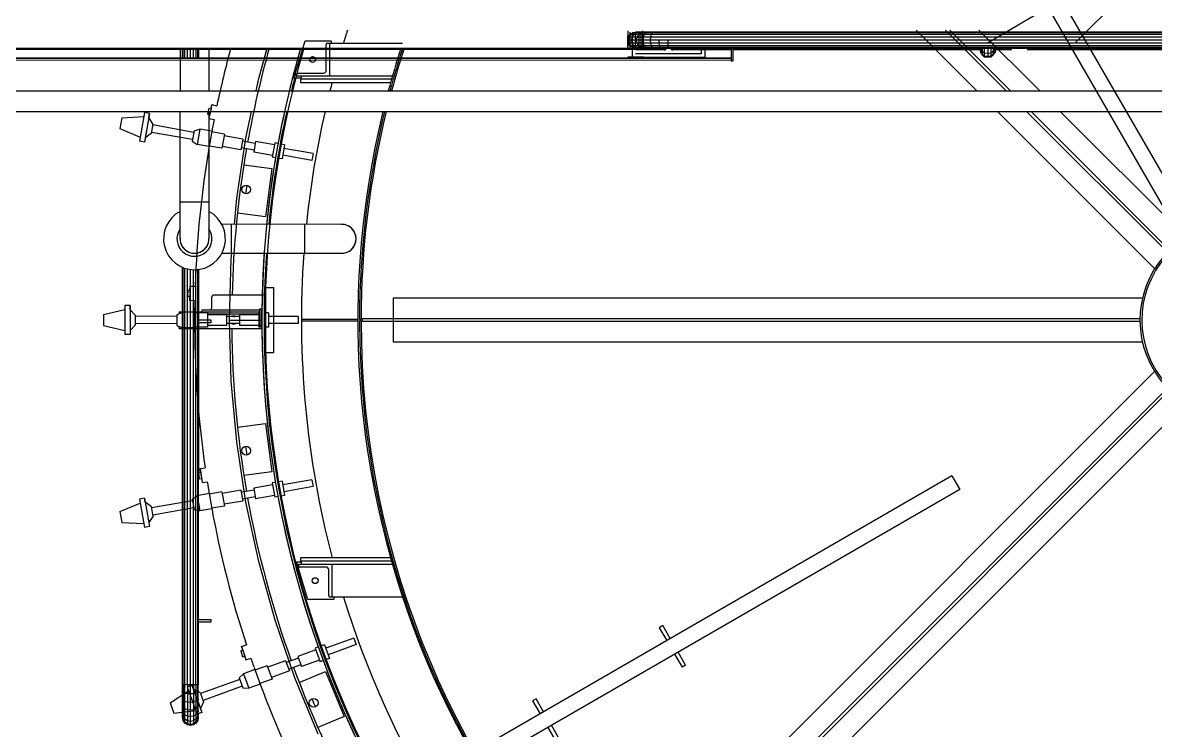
# Model space of a CAD drawing. Header units: metres. Extents: x 0 to 63075, y 0 to 44550.
# Drawn here: x 57811 to 58334, y 38830 to 39156 of the extents above; entities that cross this region are included whole.
import ezdxf

# ---------------------------------------------------------------- set-up
doc = ezdxf.new("R2010")
doc.units = ezdxf.units.M
doc.header["$LTSCALE"] = 75
for name, color, linetype in [('GSB', 7, 'Continuous'), ('ML6', 1, 'Continuous'), ('SDM', 7, 'Continuous'), ('SL1', 8, 'Continuous')]:
    doc.layers.add(name, color=color, linetype=linetype)
doc.styles.add('ROMANS', font='ROMANS.SHX')
doc.dimstyles.new('75___1-75', dxfattribs={"dimscale": 75, "dimtxt": 2.5, "dimasz": 2, "dimexe": 1.5, "dimexo": 1, "dimgap": 0.5, "dimtad": 1, "dimdec": 0, "dimzin": 12, "dimtxsty": 'ROMANS', "dimcen": 0, "dimclrd": 256, "dimclre": 256, "dimclrt": 3, "dimazin": 3, "dimtfac": 1, "dimtdec": 0, "dimtmove": 0, "dimatfit": 0, "dimfxl": 1, "dimlwd": -1, "dimlwe": -1, "dimarcsym": 0})

# ---------------------------------------------------------------- blocks, each defined once
blk = doc.blocks.new('A$C6bae614f')
at = {"layer": 'SL1'}
h = blk.add_hatch(dxfattribs=at)
h.set_pattern_fill('_USER', color=256, scale=195, angle=44.9981, style=0, pattern_type=0)
h.set_pattern_definition([(44.99813, (316091.82, -18522.15), (-137.8813, 137.89033), [])])
h.paths.add_polyline_path([(402729.1, 35875.2), (402103.1, 35505.5), (403135.2, 35505.5), (403135.3, 36465.9)])
for p, q in [((402006.6, 36197.3), (402741, 34925.2)), ((402006.6, 36100.6), (402699.2, 34901)), ((400996.8, 35521.8), (400996.8, 35542.6)), ((400996.8, 35523.7), (401002.1, 35531.6)), ((400999.9, 35523.7), (401005, 35531.6)), ((401002.1, 35516.9), (401002.1, 35539.1)), ((401002.1, 35531.6), (401010, 35536.9)), ((403213.7, 35531.6), (401002.1, 35531.6)), ((401005, 35531.6), (401012.7, 35536.9)), ((401008.9, 35523.7), (401013.7, 35531.6)), ((401010, 35536.9), (401019.3, 35538.8)), ((403205.8, 35536.8), (401010, 35536.9)), ((401010, 35513.6), (401010, 35536.8)), ((401012.7, 35536.9), (401021.8, 35538.8)), ((401013.7, 35531.6), (401020.8, 35536.9)), ((403196.5, 35538.7), (401019.3, 35538.8)), ((401019.3, 35512.4), (401019.3, 35536)), ((401020.8, 35536.9), (401029.2, 35538.8)), ((401023.5, 35523.7), (401027.7, 35531.6)), ((401027.7, 35531.6), (401033.8, 35536.9)), ((401028.7, 35536.8), (401028.7, 35513.6)), ((401033.8, 35536.9), (401041.1, 35538.8)), ((401036.6, 35516.9), (401036.6, 35539.1)), ((401041.9, 35521.8), (401041.9, 35542.6)), ((401042.9, 35523.7), (401046.2, 35531.6)), ((401046.2, 35531.6), (401051.2, 35536.9)), ((401051.2, 35536.9), (401057, 35538.8)), ((401066.2, 35523.7), (401068.5, 35531.6)), ((401068.5, 35531.6), (401071.9, 35536.9)), ((401071.9, 35536.9), (401075.9, 35538.8)), ((402068.9, 35358), (401881.9, 35545.1)), ((402158.7, 35358), (401971.7, 35545.1)), ((401985.1, 35545.1), (402172.2, 35358)), ((402074.9, 35545.1), (402262, 35358)), ((399968.4, 35397.4), (400003.4, 35512.4)), ((400003.4, 35512.4), (400083.4, 35512.4)), ((400067.9, 35420.8), (400067.9, 35501.2)), ((400071.7, 35505), (400302.7, 35505)), ((400077.4, 35505), (400077.4, 35403.4)), ((400083.4, 35512.4), (400083.4, 35505)), ((400994.9, 35511.8), (400994.9, 35527.7)), ((400994.9, 35514.4), (400996.8, 35523.7)), ((403220.9, 35514.3), (400994.9, 35514.4)), ((400996.8, 35505), (400994.9, 35514.4)), ((400994.9, 35499.9), (400994.9, 35511.8)), ((400996.8, 35491.5), (400994.9, 35499.9)), ((400994.9, 35492.5), (400994.9, 35499.9)), ((403219, 35523.6), (400996.8, 35523.7)), ((400996.8, 35504.5), (400996.8, 35521.8)), ((401002.1, 35497.1), (400996.8, 35505)), ((403219, 35505), (400996.8, 35505)), ((400996.8, 35491.5), (400996.8, 35504.5)), ((400998, 35514.4), (400999.9, 35523.7)), ((400999.9, 35505), (400998, 35514.4)), ((401005, 35497.1), (400999.9, 35505)), ((401002.1, 35498.3), (401002.1, 35516.9)), ((401002.1, 35484.4), (401002.1, 35498.3)), ((403213.7, 35497), (401002.1, 35497.1)), ((401010, 35491.8), (401002.1, 35497.1)), ((401012.7, 35491.8), (401005, 35497.1)), ((401007.2, 35514.4), (401008.9, 35523.7)), ((401008.9, 35505), (401007.2, 35514.4)), ((401013.7, 35497.1), (401008.9, 35505)), ((401010, 35494.2), (401010, 35513.6)), ((401020.8, 35491.8), (401013.7, 35497.1)), ((401019.3, 35492.7), (401019.3, 35512.4)), ((401022.1, 35514.4), (401023.5, 35523.7)), ((401023.5, 35505), (401022.1, 35514.4)), ((401027.7, 35497.1), (401023.5, 35505)), ((401033.8, 35491.8), (401027.7, 35497.1)), ((401028.7, 35513.6), (401028.7, 35494.2)), ((401036.6, 35498.3), (401036.6, 35516.9)), ((401036.6, 35484.4), (401036.6, 35498.3)), ((401041.8, 35514.4), (401042.9, 35523.7)), ((401042.9, 35505), (401041.8, 35514.4)), ((401041.9, 35504.5), (401041.9, 35521.8)), ((401041.9, 35491.5), (401041.9, 35504.5)), ((401046.2, 35497.1), (401042.9, 35505)), ((401043.7, 35511.8), (401043.7, 35527.7)), ((401043.7, 35499.9), (401043.7, 35511.8)), ((401043.7, 35492.5), (401043.7, 35499.9)), ((401051.2, 35491.8), (401046.2, 35497.1)), ((401065.4, 35514.4), (401066.2, 35523.7)), ((401066.2, 35505), (401065.4, 35514.4)), ((401068.5, 35497.1), (401066.2, 35505)), ((401071.9, 35491.8), (401068.5, 35497.1)), ((401092.1, 35505), (401091.6, 35514.4)), ((401093.2, 35497.1), (401092.1, 35505)), ((401095, 35491.8), (401093.2, 35497.1)), ((401119.3, 35505), (401119.3, 35514.4)), ((401119.3, 35497.1), (401119.3, 35505)), ((401119.3, 35491.8), (401119.3, 35497.1)), ((398591.5, 35489.5), (401035.4, 35489.4)), ((398592.1, 35486), (401018.9, 35485.9)), ((398596.6, 35460.4), (401313, 35460.3)), ((399618.3, 35489.6), (399618.3, 35358.1)), ((399626, 35460.3), (399626, 35485.9)), ((399627.8, 35460.3), (399627.8, 35485.9)), ((399633.1, 35460.3), (399633.1, 35485.9)), ((399641, 35460.3), (399641, 35485.9)), ((399650.4, 35460.3), (399650.4, 35485.9)), ((399659.7, 35460.3), (399659.7, 35485.9)), ((399667.6, 35460.3), (399667.6, 35485.9)), ((399672.9, 35460.3), (399672.9, 35485.9)), ((399674.8, 35485.9), (399674.8, 35460.3)), ((399707.2, 35489.6), (399707.2, 35358.1)), ((399860.1, 35396), (399886.2, 35489.6)), ((400996.8, 35461.9), (400994.9, 35461.9)), ((401002.1, 35461.9), (400996.8, 35461.9)), ((401010, 35461.9), (401002.1, 35461.9)), ((401008.9, 35485.9), (401008.9, 35460.9)), ((401231.9, 35460.9), (401008.9, 35460.9)), ((403205.8, 35491.8), (401010, 35491.8)), ((401019.3, 35490), (401010, 35491.8)), ((401019.3, 35461.9), (401010, 35461.9)), ((401021.8, 35490), (401012.7, 35491.8)), ((401106.8, 35484.4), (401018.9, 35484.4)), ((401018.9, 35473.4), (401221.9, 35473.4)), ((401019.3, 35490), (403196.5, 35489.9)), ((401028.7, 35461.9), (401019.3, 35461.9)), ((401029.2, 35490), (401020.8, 35491.8)), ((401036.6, 35461.9), (401028.7, 35461.9)), ((401041.1, 35490), (401033.8, 35491.8)), ((401035.4, 35489.4), (401035.4, 35490)), ((401041.9, 35461.9), (401036.6, 35461.9)), ((401043.7, 35461.9), (401041.9, 35461.9)), ((401044.4, 35490), (401044.4, 35488.9)), ((401196.4, 35488.9), (401044.4, 35488.9)), ((401057, 35490), (401051.2, 35491.8)), ((401075.9, 35490), (401071.9, 35491.8)), ((401097.1, 35490), (401095, 35491.8)), ((401101.8, 35484.4), (401106.3, 35488.9)), ((401103.3, 35485.9), (401112, 35485.9)), ((401119.3, 35490), (401119.3, 35491.8)), ((401128.7, 35485.9), (401137.5, 35485.9)), ((401221.9, 35484.4), (401134, 35484.4)), ((401134.5, 35488.9), (401139, 35484.4)), ((401196.4, 35490), (401196.4, 35488.9)), ((401221.9, 35473.4), (401221.9, 35490)), ((401221.9, 35485.9), (401313, 35485.9)), ((401231.9, 35485.9), (401231.9, 35460.9)), ((401313, 35490), (401313, 35450.9)), ((401319.3, 35450.9), (401319.3, 35490)), ((401319.3, 35485.9), (402077.5, 35485.8)), ((401324.9, 35489.4), (401324.9, 35490)), ((401324.9, 35489.4), (402890.1, 35489.3)), ((402077.5, 35489.3), (402077.5, 35488.3)), ((402077.5, 35488.3), (402077.5, 35485.8)), ((402077.5, 35488.3), (402079.3, 35479.2)), ((402077.5, 35485.8), (402079.3, 35476.5)), ((402078.9, 35489.3), (402079.3, 35487.3)), ((402079.3, 35489.3), (402079.3, 35476.5)), ((402079.3, 35487.3), (402084.6, 35480.2)), ((402079.3, 35479.2), (402084.6, 35471.5)), ((402079.3, 35476.5), (402084.6, 35468.6)), ((402084.6, 35489.3), (402084.6, 35471.5)), ((402084.6, 35480.2), (402092.5, 35475.4)), ((402084.6, 35471.5), (402084.6, 35468.6)), ((402084.6, 35471.5), (402092.5, 35466.4)), ((402084.6, 35468.6), (402092.5, 35463.3)), ((402092.5, 35466.4), (402092.5, 35489.3)), ((402092.5, 35475.4), (402101.9, 35473.8)), ((402092.5, 35466.4), (402101.9, 35464.6)), ((402092.5, 35466.4), (402092.5, 35463.3)), ((402092.5, 35463.3), (402101.9, 35461.4)), ((402097, 35489.3), (402101.9, 35488.6)), ((402101.9, 35489.3), (402101.9, 35461.4)), ((402101.9, 35488.6), (402106.8, 35489.3)), ((402101.9, 35473.8), (402111.2, 35475.4)), ((402101.9, 35464.6), (402111.2, 35466.4)), ((402101.9, 35461.4), (402111.2, 35463.3)), ((402111.2, 35489.3), (402111.2, 35466.4)), ((402111.2, 35475.4), (402119.1, 35480.2)), ((402111.2, 35466.4), (402119.1, 35471.5)), ((402111.2, 35463.3), (402119.1, 35468.6)), ((402111.2, 35466.4), (402111.2, 35463.3)), ((402119.1, 35489.3), (402119.1, 35468.6)), ((402119.1, 35480.2), (402124.4, 35487.3)), ((402119.1, 35471.5), (402124.4, 35479.2)), ((402119.1, 35468.6), (402124.4, 35476.5)), ((402124.4, 35489.3), (402124.4, 35476.5)), ((402124.4, 35487.3), (402124.9, 35489.3)), ((402124.4, 35479.2), (402126.3, 35488.3)), ((402124.4, 35476.5), (402126.3, 35485.8)), ((402126.3, 35489.3), (402126.3, 35488.3)), ((402126.3, 35488.3), (402126.3, 35485.8)), ((402126.3, 35485.8), (402174.7, 35485.8)), ((402223, 35485.8), (402890.1, 35485.8)), ((398597, 35458.5), (401313, 35458.4)), ((398597.9, 35453.2), (401313, 35453.1)), ((401313, 35450.9), (401319.3, 35450.9)), ((399852, 35358.1), (399860.1, 35396)), ((399991.6, 35397.4), (399968.4, 35397.4)), ((399975.8, 35403.4), (399975.8, 35409.2)), ((400271.2, 35403.4), (399975.8, 35403.4)), ((399979.6, 35413), (400060, 35413)), ((399989.1, 35393.9), (399989.1, 35384.4)), ((400268.4, 35393.9), (399989.1, 35393.9)), ((399991.6, 35393.9), (399991.6, 35403.4)), ((387916.2, 35358.5), (407404.6, 35357.8)), ((399989.1, 35384.4), (400265.7, 35384.4)), ((387913.7, 35295.5), (407404.5, 35294.8)), ((399508.6, 35291.3), (399493.2, 35203.7)), ((399524.2, 35288.5), (399508.6, 35291.3)), ((399524.2, 35288.5), (399508.8, 35201)), ((399522.1, 35276), (399524.2, 35288.5)), ((399618.3, 34903.4), (399618.3, 35295.1)), ((399706.9, 35305.3), (399702.9, 35286.8)), ((399702.9, 35286.8), (399709.7, 35285.3)), ((399706.9, 35305.3), (399713.7, 35303.9)), ((399716.3, 35315.9), (399707.1, 35273.2)), ((399709.7, 35285.3), (399707.1, 35273.2)), ((399707.2, 35295.1), (399707.2, 34903.4)), ((399713.7, 35303.9), (399709.7, 35285.3)), ((399713.7, 35303.9), (399716.3, 35315.9)), ((399716.3, 35315.9), (399731.4, 35312.7)), ((399820.9, 35213), (399838.5, 35295.1)), ((402615.3, 34811.6), (402131.9, 35295)), ((402654.6, 34862.1), (402221.7, 35295)), ((402235.2, 35295), (402661.4, 34868.8)), ((402325, 35295), (402711.8, 34908.2)), ((399438.9, 35275.5), (399433.1, 35242.4)), ((399438.9, 35275.5), (399506.5, 35279.1)), ((399522.1, 35276), (399511, 35213.4)), ((399534.9, 35257.3), (399522.1, 35276)), ((399534.9, 35257.3), (399529.5, 35226.7)), ((399660.3, 35230.2), (399534.2, 35253.4)), ((399707.1, 35273.2), (399722.7, 35269.8)), ((399433.1, 35242.4), (399495.3, 35215.9)), ((399529.5, 35226.7), (399511, 35213.4)), ((399656.6, 35209.2), (399530.2, 35230.6)), ((399661.2, 35235.8), (399655.6, 35203.6)), ((399661.2, 35235.8), (399678.9, 35240.3)), ((399678.9, 35240.3), (399670.6, 35193.3)), ((399715.6, 35233.9), (399678.9, 35240.3)), ((399715.6, 35233.9), (399707.3, 35186.9)), ((399754.7, 35225.1), (399715.3, 35232.1)), ((399754.7, 35225.1), (399747, 35181.7)), ((399811.5, 35209.7), (399753.7, 35219.9)), ((399508.8, 35201), (399493.2, 35203.7)), ((399511, 35213.4), (399508.8, 35201)), ((399655.6, 35203.6), (399670.6, 35193.3)), ((399707.3, 35186.9), (399670.6, 35193.3)), ((399747, 35181.7), (399707.6, 35188.7)), ((399805.7, 35176.8), (399747.9, 35187)), ((399792.7, 35028), (399820.9, 35213)), ((399811.5, 35209.7), (399805.7, 35176.8)), ((399845.8, 35175.9), (399806.7, 35182.7)), ((399849.5, 35196.8), (399810.4, 35203.7)), ((399850.5, 35202.8), (399844.7, 35169.9)), ((399908.7, 35192.5), (399850.5, 35202.8)), ((399909.7, 35198), (399902, 35154.2)), ((399919.6, 35196.2), (399909.7, 35198)), ((399939.7, 35192.7), (399929, 35194.6)), ((399939.7, 35192.7), (399932, 35148.9)), ((400027.6, 35165.4), (399937.7, 35181.3)), ((399902.9, 35159.6), (399844.7, 35169.9)), ((399911.9, 35152.4), (399902, 35154.2)), ((399932, 35148.9), (399921.2, 35150.8)), ((400023.9, 35144.4), (399934, 35160.3)), ((400027.6, 35165.4), (400023.9, 35144.4)), ((399814.4, 35131.3), (399900.6, 35120)), ((399900.6, 35120), (399881, 34971.3)), ((399618.3, 35017.4), (399707.2, 35017.4)), ((399785.4, 34947.9), (399792.7, 35028)), ((399881, 34971.3), (399794.8, 34982.6)), ((400115.1, 34947.8), (399747, 34947.9)), ((399776.7, 34859), (399776.7, 34947.9)), ((400001.1, 34947.9), (400001.1, 34859)), ((399747, 34859), (400115.1, 34858.9)), ((399770.1, 34654.4), (399775.7, 34841.5)), ((399775.7, 34841.5), (399777.3, 34859)), ((399625.6, 33531.6), (399625.7, 34815.7)), ((399627.5, 33531.6), (399627.5, 34814.9)), ((399632.8, 33531.6), (399632.8, 34813)), ((399640.7, 33531.6), (399640.7, 34810.7)), ((399650, 33531.6), (399650.1, 34809)), ((399659.4, 33531.6), (399659.4, 34808.2)), ((399667.3, 33531.6), (399667.3, 34808.3)), ((399672.6, 33531.6), (399672.6, 34808.7)), ((399674.5, 34808.9), (399674.4, 33531.6)), ((399641.7, 34746.1), (399641, 34727.2)), ((399641.7, 34746.1), (399648.7, 34745.9)), ((399649.2, 34758.2), (399647.5, 34714.6)), ((399648.7, 34745.9), (399648, 34726.9)), ((399648.7, 34745.9), (399649.2, 34758.2)), ((399649.2, 34758.2), (399664.6, 34757.7)), ((399871, 34729.6), (399719.2, 34729.6)), ((399881.3, 34753.4), (399906.7, 34753.4)), ((399881.3, 34753.4), (399881.3, 34553.4)), ((399906.7, 34553.4), (399906.7, 34753.4)), ((399448.9, 34697.9), (399448.9, 34609)), ((399464.8, 34697.9), (399448.9, 34697.9)), ((399464.8, 34697.9), (399464.7, 34609)), ((399464.8, 34685.2), (399464.8, 34697.9)), ((399641, 34727.2), (399648, 34726.9)), ((399648, 34726.9), (399647.5, 34714.6)), ((399647.5, 34714.6), (399663.5, 34713.9)), ((399715.7, 34691.2), (399715.7, 34724.6)), ((400274.9, 34585.1), (400274.9, 34721.7)), ((400274.9, 34721.7), (402577.9, 34721.6)), ((399383, 34670.2), (399448.9, 34685.5)), ((399383, 34670.2), (399383, 34636.6)), ((399464.8, 34685.2), (399464.8, 34621.6)), ((399480.7, 34669), (399464.8, 34685.2)), ((399480.7, 34669), (399480.7, 34637.9)), ((399608.8, 34664.1), (399480.7, 34665)), ((399608.8, 34669.7), (399625.5, 34677.3)), ((399608.8, 34669.7), (399608.8, 34637.1)), ((399615.1, 34678.8), (399863.8, 34678.8)), ((399615.1, 34678.8), (399615.1, 34672.6)), ((399625.5, 34677.3), (399625.5, 34629.5)), ((399662.7, 34677.3), (399625.5, 34677.3)), ((399662.7, 34677.3), (399662.7, 34629.5)), ((399702.7, 34675.4), (399662.7, 34675.4)), ((399684.2, 34680.2), (399684.2, 34678.8)), ((399687.8, 34685.2), (399863.9, 34685.2)), ((399702.7, 34675.4), (399702.7, 34631.4)), ((399702.7, 34672.5), (399860.1, 34672.5)), ((399761.3, 34670.1), (399702.7, 34670.1)), ((399761.3, 34670.1), (399761.3, 34636.7)), ((399801, 34664), (399761.3, 34664.1)), ((399783, 34664), (399783.5, 34664.2)), ((399783.5, 34664.2), (399786.4, 34664.9)), ((399786.4, 34664.9), (399787.3, 34664)), ((399801, 34670.1), (399801, 34636.7)), ((399860.1, 34670.1), (399801, 34670.1)), ((399860.1, 34675.7), (399860.1, 34631.2)), ((399863.8, 34675.7), (399860.1, 34675.7)), ((399863.9, 34687.8), (399870.3, 34687.8)), ((399890.6, 34675.7), (399879.7, 34675.7)), ((399890.6, 34675.7), (399890.6, 34631.2)), ((399981.9, 34664.1), (399890.6, 34664.1)), ((399981.9, 34664.1), (399981.9, 34642.8)), ((400179.6, 34658.2), (402570.1, 34658.1)), ((400179.6, 34648.6), (400179.6, 34658.2)), ((399383, 34636.6), (399448.9, 34621.4)), ((399480.7, 34637.9), (399464.8, 34621.6)), ((399608.8, 34642.7), (399480.7, 34641.9)), ((399608.8, 34637.1), (399625.5, 34629.5)), ((399615.1, 34628), (399615.1, 34634.3)), ((399615.1, 34628), (399870.2, 34628)), ((399662.7, 34629.5), (399625.5, 34629.5)), ((399702.7, 34631.4), (399662.7, 34631.4)), ((399713.6, 34652.7), (399674.5, 34652.7)), ((399674.5, 34646.4), (399713.6, 34646.4)), ((399761.3, 34636.7), (399702.7, 34636.7)), ((399713.6, 34646.4), (399713.6, 34652.7)), ((399801, 34642.8), (399761.3, 34642.8)), ((399770.1, 34652.4), (399770.1, 34654.4)), ((399770.1, 34653.4), (399870.1, 34653.4)), ((399775.7, 34465.3), (399770.1, 34652.4)), ((399780, 34641.9), (399779.2, 34642.8)), ((399783, 34642.6), (399780, 34641.9)), ((399783.5, 34642.8), (399783, 34642.6)), ((399860.1, 34636.7), (399801, 34636.7)), ((399870.2, 34631.2), (399860.1, 34631.2)), ((399870.1, 34635.3), (399863.8, 34635.3)), ((399890.6, 34631.2), (399879.7, 34631.2)), ((399981.9, 34642.8), (399890.6, 34642.8)), ((399991.6, 34656.6), (400165.1, 34656.6)), ((400165.1, 34650.2), (399991.6, 34650.2)), ((400170.1, 34655.8), (400174.8, 34655.8)), ((400174.8, 34651), (400170.1, 34651)), ((402570.1, 34648.6), (400179.6, 34648.6)), ((399464.7, 34609), (399448.9, 34609)), ((399464.8, 34621.6), (399464.7, 34609)), ((399881.3, 34553.4), (399906.7, 34553.4)), ((402577.9, 34585.1), (400274.9, 34585.1)), ((400986.7, 32866.5), (402615.2, 34495)), ((399792.7, 34278.9), (399775.7, 34465.3)), ((400964.2, 32754.3), (402654.6, 34444.6)), ((402661.3, 34437.8), (400971, 32747.5)), ((402711.8, 34398.5), (401083.2, 32770)), ((399794.8, 34324.2), (399881, 34335.5)), ((399881, 34335.5), (399900.6, 34186.8)), ((399820.8, 34093.8), (399792.7, 34278.9)), ((399674.6, 34184.1), (399681.6, 34185.1)), ((399674.6, 34184.1), (399677.2, 34165.4)), ((399679.9, 34197.3), (399695.2, 34199.5)), ((399679.9, 34197.3), (399685.8, 34154)), ((399681.6, 34185.1), (399679.9, 34197.3)), ((399681.6, 34185.1), (399684.1, 34166.2)), ((399900.6, 34186.8), (399814.4, 34175.5)), ((401992, 34174.3), (400268.2, 33179.1)), ((401992, 34174.3), (402016.1, 34132.4)), ((399677.2, 34165.4), (399684.1, 34166.2)), ((399684.1, 34166.2), (399685.8, 34154)), ((399685.8, 34154), (399701.7, 34156.1)), ((399902.9, 34147.2), (399844.7, 34136.9)), ((399844.7, 34136.9), (399850.5, 34104)), ((399911.9, 34154.4), (399901.9, 34152.6)), ((399901.9, 34152.6), (399909.6, 34108.8)), ((399932, 34157.9), (399921.2, 34156)), ((399932, 34157.9), (399939.7, 34114.1)), ((400023.9, 34162.4), (399934, 34146.5)), ((400027.6, 34141.4), (399937.7, 34125.5)), ((400023.9, 34162.4), (400027.6, 34141.4)), ((399508.7, 34105.9), (399493.2, 34103.1)), ((399493.2, 34103.1), (399508.6, 34015.6)), ((399508.7, 34105.9), (399524.2, 34018.3)), ((399511, 34093.4), (399508.7, 34105.9)), ((399655.5, 34103.2), (399670.6, 34113.5)), ((399655.5, 34103.2), (399661.2, 34071)), ((399707.3, 34120), (399670.6, 34113.5)), ((399670.6, 34113.5), (399678.9, 34066.5)), ((399707.3, 34120), (399715.6, 34072.9)), ((399747, 34125.1), (399707.6, 34118.1)), ((399747, 34125.1), (399754.6, 34081.7)), ((399805.6, 34130), (399747.9, 34119.9)), ((399805.6, 34130), (399811.4, 34097.1)), ((399845.7, 34130.9), (399806.7, 34124.1)), ((399849.4, 34110), (399810.4, 34103.1)), ((399908.7, 34114.3), (399850.5, 34104)), ((399919.6, 34110.6), (399909.6, 34108.8)), ((399939.7, 34114.1), (399928.9, 34112.2)), ((402016.1, 34132.4), (400292.3, 33137.3)), ((399433, 34064.4), (399495.3, 34090.9)), ((399511, 34093.4), (399522, 34030.8)), ((399529.5, 34080.2), (399511, 34093.4)), ((399529.5, 34080.2), (399534.9, 34049.6)), ((399656.5, 34097.6), (399530.2, 34076.2)), ((399660.2, 34076.6), (399534.2, 34053.5)), ((399661.2, 34071), (399678.9, 34066.5)), ((399715.6, 34072.9), (399678.9, 34066.5)), ((399754.6, 34081.7), (399715.2, 34074.8)), ((399811.4, 34097.1), (399753.7, 34087)), ((399860.1, 33910.8), (399820.8, 34093.8)), ((399433, 34064.4), (399438.9, 34031.3)), ((399438.9, 34031.3), (399506.4, 34027.8)), ((399534.9, 34049.6), (399522, 34030.8)), ((399522, 34030.8), (399524.2, 34018.3)), ((399524.2, 34018.3), (399508.6, 34015.6)), ((399910.4, 33730.4), (399860.1, 33910.8)), ((399976.3, 33909.7), (399991.6, 33909.7)), ((400011.3, 33794.7), (399976.3, 33909.7)), ((399983.3, 33903.4), (400271.1, 33903.4)), ((399983.3, 33897.7), (399983.3, 33903.4)), ((400067.5, 33893.8), (399987.2, 33893.8)), ((399989.1, 33922.4), (399989.1, 33912.9)), ((400265.7, 33922.4), (399989.1, 33922.4)), ((399989.1, 33912.9), (400268.4, 33912.9)), ((399991.6, 33903.4), (399991.6, 33912.9)), ((400084.9, 33903.4), (400084.9, 33801.8)), ((400075.4, 33805.6), (400075.4, 33886)), ((400091.3, 33794.7), (400011.3, 33794.7)), ((400302.6, 33801.8), (400079.2, 33801.8)), ((400091.3, 33801.8), (400091.3, 33794.7)), ((399713.5, 33731.6), (399674.4, 33731.6)), ((399674.4, 33725.3), (399713.5, 33725.3)), ((399713.5, 33725.3), (399713.5, 33731.6)), ((399971.4, 33553.5), (399910.4, 33730.4)), ((401103, 33714), (401092, 33707.6)), ((401092, 33707.6), (401114.9, 33667.9)), ((401125.9, 33674.3), (401103, 33714)), ((399807.5, 33650.3), (399822.2, 33655.1)), ((399807.5, 33650.3), (399820.9, 33608.7)), ((399811.3, 33638.5), (399807.5, 33650.3)), ((400043.4, 33648.3), (400034, 33644.8)), ((400062.6, 33655.3), (400052.4, 33651.5)), ((400062.6, 33655.3), (400077.8, 33613.4)), ((400152.4, 33675.6), (400066.6, 33644.4)), ((400159.7, 33655.6), (400073.9, 33624.3)), ((400152.4, 33675.6), (400159.7, 33655.6)), ((399804.7, 33636.3), (399811.3, 33638.5)), ((399804.7, 33636.3), (399810.4, 33618.3)), ((399810.4, 33618.3), (399817.1, 33620.4)), ((399811.3, 33638.5), (399817.1, 33620.4)), ((399817.1, 33620.4), (399820.9, 33608.7)), ((399820.9, 33608.7), (399836.2, 33613.5)), ((399982.4, 33613.7), (399945.1, 33600.2)), ((400035.9, 33639.6), (399980.3, 33619.4)), ((399980.3, 33619.4), (399991.7, 33588)), ((400034, 33644.8), (400049.2, 33603)), ((400077.8, 33613.4), (400067.6, 33609.7)), ((401139.1, 33626.1), (401162, 33586.4)), ((401173, 33592.7), (401150.1, 33632.5)), ((399847.9, 33578.9), (399813, 33566.1)), ((399847.9, 33578.9), (399864.3, 33534)), ((399886.2, 33590.8), (399848.6, 33577.1)), ((399886.2, 33590.8), (399901.2, 33549.4)), ((399943, 33605.8), (399888, 33585.8)), ((399943, 33605.8), (399954.5, 33574.5)), ((399989.7, 33593.7), (399952.4, 33580.1)), ((400047.3, 33608.2), (399991.7, 33588)), ((400058.6, 33606.5), (400049.2, 33603)), ((401173, 33592.7), (401162, 33586.4)), ((399801.8, 33548), (399681.1, 33505)), ((399799.9, 33553.3), (399813, 33566.1)), ((399799.9, 33553.3), (399811.1, 33522.7)), ((399813, 33566.1), (399829.3, 33521.3)), ((399901.2, 33549.4), (399863.6, 33535.7)), ((399954.5, 33574.5), (399899.4, 33554.4)), ((400043.1, 33380.5), (399971.4, 33553.5)), ((399984.8, 33539.5), (400065.1, 33572.7)), ((400065.1, 33572.7), (400122.5, 33434.1)), ((399587.5, 33476.6), (399644.2, 33513.4)), ((399625.6, 33434.1), (399625.6, 33531.6)), ((399674.4, 33531.6), (399625.6, 33531.6)), ((399627.5, 33507.3), (399625.6, 33509.4)), ((399627.5, 33531.6), (399627.5, 33422.3)), ((399632.8, 33417.3), (399632.8, 33531.6)), ((399654.9, 33530.5), (399640, 33525.1)), ((399640, 33525.1), (399670.4, 33441.5)), ((399640.7, 33531.6), (399640.7, 33409.1)), ((399650, 33410.3), (399650, 33531.6)), ((399654.9, 33530.5), (399685.3, 33447)), ((399659.3, 33518.6), (399654.9, 33530.5)), ((399659.3, 33518.6), (399681, 33458.9)), ((399679.7, 33508.8), (399659.3, 33518.6)), ((399659.4, 33531.6), (399659.4, 33409.1)), ((399667.3, 33531.6), (399667.3, 33414.3)), ((399672.6, 33425), (399672.6, 33531.6)), ((399674.4, 33509.3), (399672.6, 33507.3)), ((399674.4, 33453.4), (399674.4, 33531.6)), ((399679.7, 33508.8), (399690.4, 33479.6)), ((399809.1, 33528), (399689, 33483.3)), ((399811.1, 33522.7), (399829.3, 33521.3)), ((399864.3, 33534), (399829.3, 33521.3)), ((399587.5, 33476.6), (399599, 33445)), ((399627.5, 33484.2), (399625.6, 33488.2)), ((399632.8, 33505.5), (399627.5, 33507.3)), ((399632.8, 33480.7), (399627.5, 33484.2)), ((399640.7, 33504.3), (399632.8, 33505.5)), ((399640.7, 33478.4), (399632.8, 33480.7)), ((399650, 33503.9), (399640.7, 33504.3)), ((399650, 33477.6), (399640.7, 33478.4)), ((399659.4, 33504.3), (399650, 33503.9)), ((399659.4, 33478.4), (399650, 33477.6)), ((399667.3, 33505.5), (399659.4, 33504.3)), ((399667.3, 33480.7), (399659.4, 33478.4)), ((399672.6, 33507.3), (399667.3, 33505.5)), ((399672.6, 33484.2), (399667.3, 33480.7)), ((399674.4, 33488.2), (399672.6, 33484.2)), ((399690.4, 33479.6), (399681, 33458.9)), ((400713.3, 33489), (400702.3, 33482.7)), ((400702.3, 33482.7), (400725.2, 33442.9)), ((400736.2, 33449.3), (400713.3, 33489)), ((399599, 33445), (399666.2, 33453.2)), ((399627.5, 33463.4), (399625.6, 33469.3)), ((399627.5, 33446.1), (399625.6, 33453.4)), ((399627.5, 33433.1), (399625.6, 33441.5)), ((399632.8, 33458.5), (399627.5, 33463.4)), ((399632.8, 33439.9), (399627.5, 33446.1)), ((399640.7, 33455.2), (399632.8, 33458.5)), ((399640.7, 33435.8), (399632.8, 33439.9)), ((399650, 33454), (399640.7, 33455.2)), ((399659.4, 33455.2), (399650, 33454)), ((399667.3, 33458.5), (399659.4, 33455.2)), ((399667.3, 33439.9), (399659.4, 33435.8)), ((399672.6, 33463.4), (399667.3, 33458.5)), ((399672.6, 33446.1), (399667.3, 33439.9)), ((399685.3, 33447), (399670.4, 33441.5)), ((399674.4, 33469.3), (399672.6, 33463.4)), ((399674.4, 33453.4), (399672.6, 33446.1)), ((399674.4, 33441.5), (399672.6, 33433.1)), ((399674.4, 33434.1), (399674.4, 33453.4)), ((399681, 33458.9), (399685.3, 33447)), ((399627.5, 33425), (399625.6, 33434.1)), ((399625.6, 33434.1), (399625.6, 33431.6)), ((399627.5, 33422.3), (399625.6, 33431.6)), ((399632.8, 33426), (399627.5, 33433.1)), ((399632.8, 33417.3), (399627.5, 33425)), ((399632.8, 33414.3), (399627.5, 33422.3)), ((399640.7, 33421.2), (399632.8, 33426)), ((399640.7, 33412.1), (399632.8, 33417.3)), ((399632.8, 33417.3), (399632.8, 33414.3)), ((399640.7, 33409.1), (399632.8, 33414.3)), ((399650, 33434.3), (399640.7, 33435.8)), ((399650, 33419.5), (399640.7, 33421.2)), ((399650, 33410.3), (399640.7, 33412.1)), ((399650, 33407.2), (399640.7, 33409.1)), ((399659.4, 33435.8), (399650, 33434.3)), ((399659.4, 33421.2), (399650, 33419.5)), ((399659.4, 33412.1), (399650, 33410.3)), ((399650, 33410.3), (399650, 33407.2)), ((399659.4, 33409.1), (399650, 33407.2)), ((399667.3, 33426), (399659.4, 33421.2)), ((399667.3, 33417.3), (399659.4, 33412.1)), ((399667.3, 33414.3), (399659.4, 33409.1)), ((399672.6, 33433.1), (399667.3, 33426)), ((399672.6, 33425), (399667.3, 33417.3)), ((399672.6, 33422.3), (399667.3, 33414.3)), ((399674.4, 33434.1), (399672.6, 33425)), ((399674.4, 33431.6), (399672.6, 33422.3)), ((399672.6, 33425), (399672.6, 33422.3)), ((399674.4, 33431.6), (399674.4, 33434.1)), ((400122.5, 33434.1), (400042.2, 33400.9)), ((400783.3, 33367.8), (400760.3, 33407.5)), ((400749.3, 33401.1), (400772.3, 33361.4))]:
    blk.add_line(p, q, dxfattribs=at)
blk.add_lwpolyline([(403135.2, 35505.5), (403135.3, 36465.9), (402729.1, 35875.2), (402103.1, 35505.5)], dxfattribs=at)
for centre, radius in [((400025.9, 35454.9), 9), ((399821.4, 35054.8), 13.5), ((399821.4, 34252), 13.5), ((400033.8, 33852.2), 9), ((400029.1, 33476.7), 13.5)]:
    blk.add_circle(centre, radius, dxfattribs=at)
for centre, radius, start, end in [((402870.1, 34653.3), 3000, 163.8139, 17.1637), ((402870.1, 34653.3), 2990.5, 163.7611, 17.2199), ((402870.1, 34653.3), 2878.5, 161.9511, 162.789), ((400071.7, 35501.2), 3.81, 89.9981, 179.9981), ((402870.1, 34653.3), 3207.1, 164.8853, 168.1351), ((402870.1, 34653.3), 3092.8, 164.3126, 169.801), ((402870.1, 34653.3), 3000, 163.8139, 166.4127), ((402870.1, 34653.3), 2993.5, 163.7778, 164.4688), ((402870.1, 34653.3), 2705, 161.9915, 164.8977), ((402870.1, 34653.3), 2700, 161.957, 164.869), ((402870.1, 34653.3), 2695.2, 161.924, 164.8417), ((401106.8, 35494.4), 10, 269.9981, 326.6144), ((401134, 35494.4), 10, 213.3819, 269.9981), ((402870.1, 34653.3), 2993.5, 165.6064, 166.3826), ((399979.6, 35409.2), 3.81, 89.9981, 179.9981), ((400060, 35420.8), 7.87, 269.9981, 359.9981), ((402870.1, 34653.3), 2878.5, 165.287, 165.8275), ((402870.1, 34653.3), 3000, 167.6474, 174.3655), ((402870.1, 34653.3), 2993.5, 167.6202, 174.3532), ((402870.1, 34653.3), 2878.5, 167.1173, 174.1269), ((402870.1, 34653.3), 2705, 166.2755, 316.7875), ((402870.1, 34653.3), 2700, 166.2496, 179.9476), ((402870.1, 34653.3), 2695.2, 166.2248, 179.9475), ((402870.1, 34653.3), 3207.1, 168.918, 169.6047), ((402870.1, 34653.3), 3207.1, 170.3916, 178.1351), ((402870.1, 34653.3), 3092.8, 170.1952, 178.5864), ((402870.1, 34653.3), 3075, 172.2466, 172.7497), ((399662.7, 34903.4), 95.2, 117.8163, 62.18), ((400115.1, 34903.4), 44.5, 269.3905, 90.6058), ((400115.1, 34903.4), 44.4, 269.9981, 89.9981), ((402870.1, 34653.3), 300, 328.9801, 307.0162), ((402870.1, 34653.3), 294.3, 329.1943, 306.8019), ((399662.7, 34903.4), 53.9, 145.477, 34.5193), ((399662.7, 34903.4), 44.5, 179.3905, 0.6058), ((399662.7, 34903.4), 44.4, 179.9981, 359.9981), ((402870.1, 34653.3), 3000, 176.0693, 316.0879), ((402870.1, 34653.3), 2993.5, 176.0608, 255.0634), ((402870.1, 34653.3), 2878.5, 175.9032, 194.7092), ((402870.1, 34653.3), 3207.1, 178.918, 179.5444), ((399783.2, 34653.4), 12.4, 59.0425, 120.8118), ((399783.2, 34653.4), 10.8, 80.6823, 88.7154), ((402870.1, 34653.3), 3006.4, 179.3423, 180.3473), ((402870.1, 34653.3), 3207.1, 180.4519, 188.1351), ((399783.2, 34653.4), 12.4, 239.1852, 300.953), ((402870.1, 34653.3), 3092.8, 180.4687, 189.801), ((399783.2, 34653.4), 10.8, 260.8268, 268.7154), ((402870.1, 34653.3), 2700, 180.0486, 269.9476), ((402870.1, 34653.3), 2695.2, 180.0487, 269.9475), ((402870.1, 34653.3), 3075, 187.2466, 187.7497), ((402870.1, 34653.3), 3207.1, 188.918, 189.6047), ((402870.1, 34653.3), 3092.8, 190.1952, 199.801), ((402870.1, 34653.3), 3207.1, 190.3916, 198.1351), ((399987.2, 33897.7), 3.81, 179.9981, 269.9981), ((400067.5, 33886), 7.87, 359.9981, 89.9981), ((400079.2, 33805.6), 3.81, 179.9981, 269.9981), ((402870.1, 34653.3), 2878.5, 197.2072, 252.9874), ((402870.1, 34653.3), 3207.1, 198.918, 199.6047), ((402870.1, 34653.3), 3092.8, 200.1952, 209.801), ((402870.1, 34653.3), 3207.1, 200.3916, 208.1351), ((402870.1, 34653.3), 3075, 202.2466, 202.7497)]:
    blk.add_arc(centre, radius, start, end, dxfattribs=at)
for centre, major_axis in [((399719.2, 34724.6), (0, 5)), ((399687.8, 34680.2), (0, 5)), ((399711.4, 34691.2), (0, -6))]:
    blk.add_ellipse(centre, major_axis=major_axis, ratio=0.707107, start_param=0, end_param=1.570796, dxfattribs=at)
for points, knots in [([(399863.8, 34635.3), (399863.7, 34640), (399863.7, 34644.8), (399863.7, 34649.6), (399863.7, 34653.6), (399863.7, 34657.6), (399863.7, 34661.5), (399863.7, 34670.2), (399863.8, 34679.1), (399863.9, 34688)], [0, 0, 0, 0, 0.270269, 0.270269, 0.270269, 0.498349, 0.498349, 0.498349, 1, 1, 1, 1]), ([(399863.9, 34687.8), (399863.9, 34683), (399863.8, 34678.2), (399863.8, 34673.5), (399863.8, 34669.5), (399863.7, 34665.5), (399863.7, 34661.5), (399863.7, 34652.9), (399863.7, 34643.9), (399863.8, 34635.1)], [0, 0, 0, 0, 0.270258, 0.270258, 0.270258, 0.498365, 0.498365, 0.498365, 1, 1, 1, 1]), ([(399870.1, 34635.3), (399870.1, 34640), (399870.1, 34644.8), (399870.1, 34649.6), (399870.1, 34653.6), (399870.1, 34657.6), (399870.1, 34661.6), (399870.1, 34670.2), (399870.2, 34679.1), (399870.3, 34688)], [0, 0, 0, 0, 0.270265, 0.270265, 0.270265, 0.498349, 0.498349, 0.498349, 1, 1, 1, 1]), ([(399870.3, 34687.8), (399870.2, 34683), (399870.2, 34678.2), (399870.1, 34673.5), (399870.1, 34669.5), (399870.1, 34665.5), (399870.1, 34661.5), (399870.1, 34652.9), (399870.1, 34644), (399870.1, 34635.1)], [0, 0, 0, 0, 0.270258, 0.270258, 0.270258, 0.498365, 0.498365, 0.498365, 1, 1, 1, 1])]:
    blk.add_open_spline(points, degree=3, knots=knots, dxfattribs=at)
blk = doc.blocks.new('zw$15D4')
at = {"layer": 'ML6', "xscale": 0.2502808837766805, "yscale": 0.2502808837766805, "zscale": 0.2502808837766805}
blk.add_blockref('A$C6bae614f', (-85544.74, -3177.34), dxfattribs=at)

msp = doc.modelspace()

# ---------------------------------------------------------------- block references
at = {"layer": 'GSB', "xscale": 0.6000000000000068, "yscale": 0.6000000000000068, "zscale": 0.6000000000000068}
msp.add_blockref('zw$15D4', (49200, 35721.63), dxfattribs=at)

# ---------------------------------------------------------------- leaders
at = {"layer": 'SDM'}
msp.add_leader([(52766.71, 37891.88), (59453.13, 42438.72), (62243.43, 42438.72)], dimstyle='75___1-75', override={"dimtad": 0}, dxfattribs=at)

doc.saveas('drawing.dxf')
